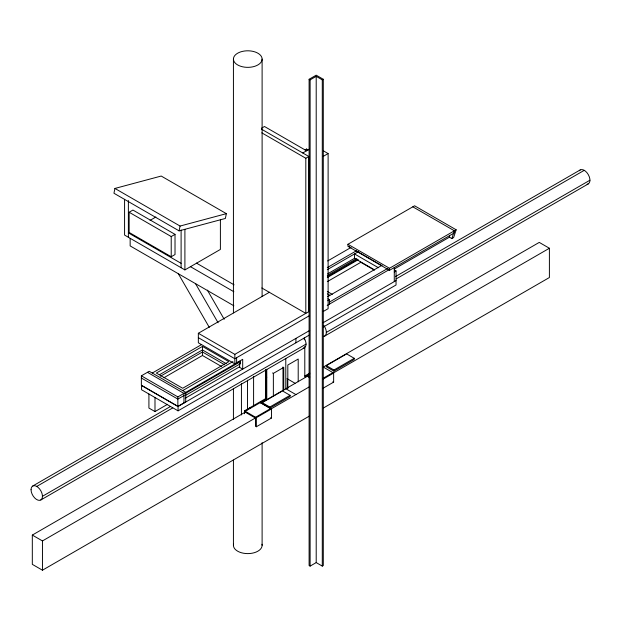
<?xml version="1.0" encoding="UTF-8"?>
<svg xmlns="http://www.w3.org/2000/svg" width="621" height="621" viewBox="0 0 621 621"><rect width="100%" height="100%" fill="white"/><g stroke="black" fill="none" stroke-linecap="round" stroke-linejoin="round"><path stroke-width="0.93" d="M114.924 188.442L113.946 193.255L179.089 230.865L225.369 218.46L226.355 213.655L161.212 176.046L114.924 188.442L180.067 226.052L226.355 213.655M179.089 230.865L180.067 226.052M449.363 237.129L451.855 238.565L454.386 230.81L412.818 206.816M454.386 230.81L454.386 232.859L389.499 270.321L388.234 269.592L388.234 269.009L387.473 268.567L387.473 269.157L349.957 247.492L349.196 246.467L349.196 247.057L347.931 246.327L347.931 244.278L414.595 205.792L456.163 229.786L453.633 237.54L451.855 238.565M309.103 79.271L316.205 75.172L323.3 79.271L323.3 565.521L322.283 566.104L316.205 562.595L310.12 566.104L309.103 565.521L309.103 79.271L310.12 79.861L316.205 76.344L322.283 79.861L323.3 79.271M261.457 128.252L264.492 126.498L306.572 150.787L306.572 149.032L308.094 149.909L305.051 149.909L306.572 149.032M129.145 212.25L132.941 210.061L175.021 234.35L175.021 254.548L171.217 256.745L129.145 232.448L129.145 212.25L171.217 236.547L175.021 234.35M150.057 220.37L155.894 217.001M302.769 152.983L309.258 149.234M261.806 132.847L305.811 158.254L308.854 156.5L308.854 311.618M323.3 156.352L328.113 153.566L328.113 308.691L323.3 311.47M124.58 199.318L124.58 235.08L184.903 269.91L220.393 249.425L220.393 219.78M141.363 375.829L149.226 371.288L185.726 392.363L185.726 401.88L177.862 406.413L141.363 385.338L141.363 375.829L177.862 396.904L239.628 361.243L240.412 361.663L240.412 363.712L239.652 363.277L239.652 367.376L242.695 369.13L242.695 359.326L234.839 363.859L198.34 342.792L198.34 333.275L269.46 292.219M327.671 260.952L351.082 247.43M327.306 267.597L356.64 250.659M327.306 269.646L358.317 251.746M152.261 373.05L201.67 344.523M327.686 273.822L354.521 258.32L374.292 269.739M202.454 346.417L156.321 373.05L182.683 388.265L228.815 361.632L202.454 346.417L202.454 355.484L163.866 377.762M327.314 275.491L356.625 258.577M327.391 276.624L357.541 259.213M327.314 277.54L358.301 259.656M159.675 374.626L202.454 349.926L226.339 363.72M160.513 376.186L202.454 351.975L224.693 364.814M327.314 281.639L360.817 262.303M327.508 296.745L381.993 265.291M198.34 333.275L234.839 354.35L309.305 311.354M327.709 300.727L329.386 299.764L329.386 304.158M387.582 268.505L329.891 301.814L329.386 302.691M347.931 244.278L389.499 268.272L456.163 229.786M309.576 315.592L234.839 358.736L198.34 337.669M327.182 305.423L389.282 269.576M182.683 390.609L232.929 361.601M394.219 269.064L449.573 237.106L449.573 235.351M394.273 271.959L396.043 270.935L396.043 284.985L323.456 326.894M185.12 393.59L240.389 361.686M148.916 394.009L148.916 408.059L154.994 411.568L167.538 404.325M183.948 395.585L177.862 399.093L141.363 378.026M185.12 395.639L240.389 363.735M32.719 486.018L170.402 406.53M395.523 276.562L580.216 169.929M185.19 398.232L239.628 366.801M36.755 486.422L172.754 407.904M396.198 278.899L584.245 170.325M309.274 335.084L178.064 410.838L141.565 389.763L141.565 385.369L178.064 406.445L309.693 330.45M323.091 322.718L396.043 280.591M42.453 496.295L306.068 344.104M326.343 332.398L589.95 180.206M40.784 499.99L304.391 347.799M324.674 336.093L588.281 183.901M272.603 372.934L273.364 373.376L283.758 367.376L283.758 390.143M244.472 413.741L244.472 410.838L266.013 398.395L266.774 398.837L266.774 369.278M304.857 375.969L309.801 373.12M266.774 398.837L245.233 411.273L245.233 412.158L255.573 418.127M309.739 374.036L304.795 376.885L304.795 346.448M309.351 416.109L42.453 570.202L32.315 564.349L32.315 535.077L245.497 412.002M260.61 403.277L307.612 376.14M323.557 366.933L539.253 242.4L549.399 248.253L549.399 277.525L323.619 407.873M269.056 407.764L262.217 403.813L262.217 402.641L282.493 390.935L290.092 395.329L290.092 396.493L269.817 408.207L269.817 407.034L290.092 395.329M326.343 365.622L346.619 353.908L354.226 358.301L354.226 359.474L333.943 371.179L326.343 366.786L326.343 365.622L333.943 370.007L354.226 358.301M323.277 378.158L332.879 372.616M32.315 535.077L42.453 540.93L255.642 417.855M270.748 409.13L309.351 386.836M332.856 373.275L549.399 248.253M244.472 410.838L256.333 417.685L271.54 408.905L271.54 417.98L256.333 426.759L255.573 426.317L255.573 417.25L270.779 408.463L270.779 409.348M323.238 379.058L333.64 373.05L333.64 382.125L323.238 388.133M323.386 150.841L328.113 153.566M261.519 129.168L308.854 156.5M394.389 269.98L396.043 270.935M358.069 251.885L381.783 265.578M378.414 267.729L354.521 253.935L354.521 258.32M360.258 261.984L374.362 270.127M327.337 291.505L332.282 294.362M327.321 293.842L329.782 295.254M327.725 298.81L329.386 299.764M261.806 287.965L305.811 313.372L305.811 158.254M196.446 263.11L234.078 284.837M190.368 266.626L233.853 291.73M128.384 232.891L181.107 263.327M233.853 305.78L130.154 245.916L130.154 238.417M323.339 367.104L333.64 373.05M332.879 381.69L333.64 382.125M309.716 376.8L307.333 375.426L307.333 376.303L309.716 377.677M287.057 378.639L295.045 383.258M266.013 376.737L266.774 377.18M285.784 388.738L295.922 394.591M202.454 355.484L221.402 366.429M262.217 402.641L269.817 407.034M260.44 402.493L271.54 408.905M270.779 417.537L271.54 417.98M249.541 407.912L250.302 408.346M147.449 372.313L183.948 393.388L183.948 402.905M207.367 290.123L224.189 319.248M195.522 283.65L218.103 322.765M178.312 273.714L209.269 327.337M394.273 267.628L394.273 281.616M389.499 268.272L389.499 270.321M333.943 370.007L333.943 371.179M322.283 79.861L322.283 566.104M316.205 76.344L316.205 562.595M310.12 79.861L310.12 566.104M304.29 337.925L304.29 339.85M298.204 381.799L298.204 359.031L287.818 365.032L287.818 388.746M295.922 338.398L295.922 342.792M287.329 378.585L287.329 388.234M285.784 358.379L285.784 388.971M282.997 366.933L282.997 390.656M273.364 373.376L273.364 396.144M266.013 369.712L266.013 398.395M265.765 369.813L265.765 398.767M262.109 59.08A14.337 8.275 0 0 1 240.599 66.245A14.337 8.275 0 0 1 240.599 51.908A14.337 8.275 0 0 1 262.109 59.08L262.109 296.388M262.109 442.649L262.109 545.323M256.333 417.685L256.333 426.759M253.593 376.303L253.593 406.227M247.515 380.176L247.515 409.86M241.429 383.367L241.429 414.968M236.617 357.712L236.617 362.835M234.839 354.35L234.839 363.859M233.426 59.08L233.426 312.86M233.426 388.412L233.426 419.408M233.426 460.083L233.426 545.323M184.903 229.312L184.903 269.91M181.107 230.018L181.107 267.713M178.064 406.445L178.064 410.838M177.862 396.904L177.862 406.413M171.217 236.547L171.217 256.745M154.994 397.518L154.994 411.568M128.384 200.544L128.384 237.276M42.453 540.93L42.453 570.202M579.308 170.767A8.065 4.657 60 0 1 588.281 174.586A8.065 4.657 60 0 1 587.101 184.266M323.906 325.598A8.065 4.657 60 0 1 323.487 336.458M261.984 544.244A14.337 8.275 0 0 1 247.763 553.606A14.337 8.275 0 0 1 233.55 544.244M304.391 338.484A8.065 4.657 60 0 1 303.211 348.164M31.05 489.713A8.065 4.657 60 0 0 39.604 500.355A8.065 4.657 60 0 0 39.604 488.952A8.065 4.657 60 0 0 31.05 489.713"/></g></svg>
